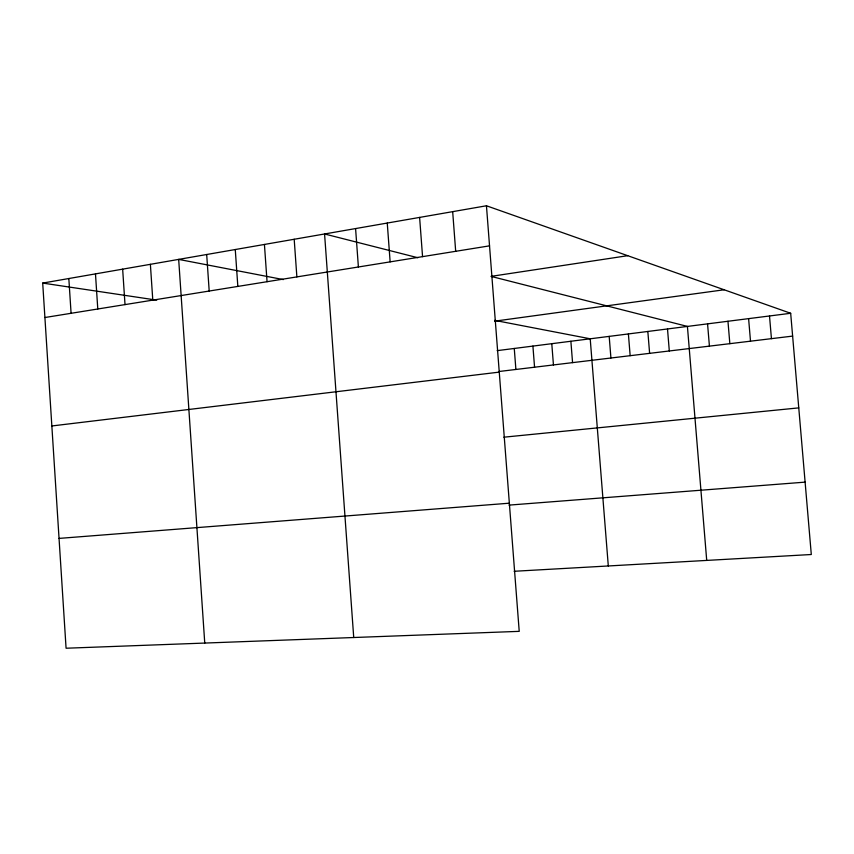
<?xml version="1.0" encoding="UTF-8"?>
<svg xmlns="http://www.w3.org/2000/svg" width="854" height="854" viewBox="0 0 854 854"><rect width="100%" height="100%" fill="white"/><g stroke="black" fill="none" stroke-linecap="round" stroke-linejoin="round"><path stroke-width="1.28" d="M486.449 205.771L519.221 631.352L66.078 648.229L42.7 283.08L486.449 205.771L790.676 313.279L811.3 554.513L514.129 571.283M44.91 317.517L489.545 245.845M627.733 255.688L491.018 276.376L687.417 326.42L706.717 560.416M494.583 321.179L724.16 289.773M497.156 350.642L790.676 313.279M498.757 371.533L792.629 336.102M51.848 425.965L499.259 372.12M503.817 437.195L798.768 407.881M59.043 538.404L509.347 503.198M509.037 505.109L805.108 482.136M42.7 283.08L156.752 300.128M283.336 279.589L178.678 259.392L204.757 643.073M494.573 320.346L590.21 338.792L608.304 565.967M417.819 257.727L324.573 233.975L353.727 637.522M769.507 315.969L771.44 338.654M748.606 318.627L750.506 341.184M727.96 321.253L729.839 343.671M707.56 323.858L709.418 346.137M667.508 328.95L669.312 350.973M647.834 331.459L649.616 353.342M628.395 333.935L630.156 355.691M609.19 336.38L610.92 358.007M570.878 341.248L572.564 362.63M551.78 343.682L553.445 364.936M532.907 346.083L534.561 367.209M514.268 348.464L515.891 369.462M452.673 211.653L455.684 251.3M419.613 217.407L422.559 256.648M387.257 223.043L390.139 261.868M355.584 228.562L358.392 266.982M294.192 239.259L296.872 276.899M264.43 244.447L267.056 281.713M235.266 249.528L237.839 286.421M206.689 254.503L209.198 291.033M150.379 264.313L152.791 300.128M122.656 269.149L125.015 304.611M95.477 273.878L97.783 308.999M68.832 278.521L71.085 313.301"/></g></svg>
